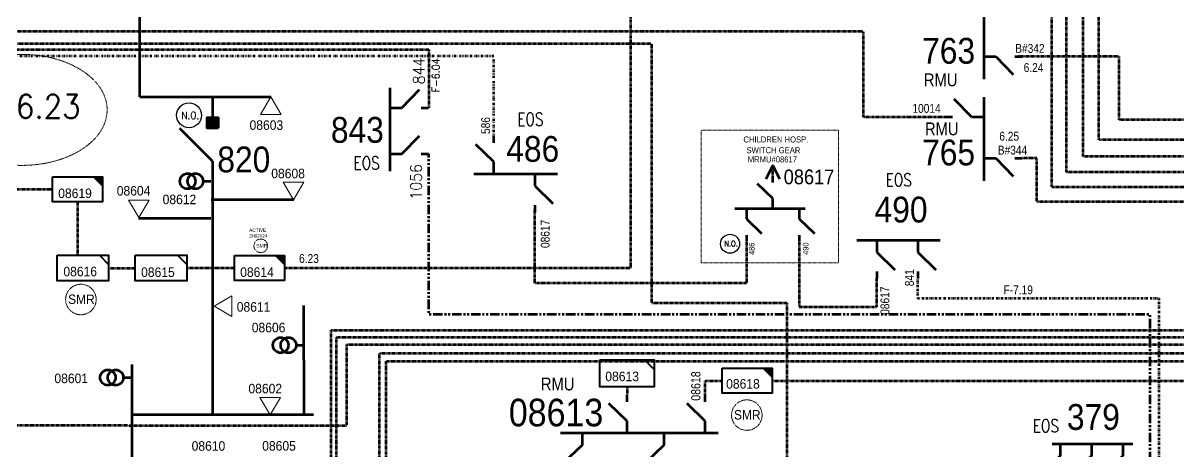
# Model space of a CAD drawing. Header units: metres. Extents: x 65984 to 144644, y -19036 to 23726.
# Drawn here: x 123070.7 to 123517.7, y 20728.6 to 20894.4 of the extents above; entities that cross this region are included whole.
import ezdxf
from ezdxf.enums import TextEntityAlignment as Align

# ---------------------------------------------------------------- set-up
doc = ezdxf.new("R2010")
doc.units = ezdxf.units.M
doc.header["$MEASUREMENT"] = 0
for name, pattern in [('( Phantom )', [2.5, 1.25, -0.25, 0.25, -0.25, 0.25, -0.25]), ('DGN Style 3', [0.013877, 0, -0.013877]), ('DGN Style 4', [1.6, 0.8, -0.4, 0, -0.4]), ('DGN Style 6', [1.9, 0.7, -0.4, 0, -0.4, 0, -0.4])]:
    doc.linetypes.add(name, pattern=pattern)
doc.layers.get('0').update_dxf_attribs({"color": 95, "lineweight": 40})
for name, color, linetype, lineweight in [('ABS', 7, 'Continuous', 40), ('ABS NUMBER', 112, 'Continuous', 30), ('d_eos', 111, 'Continuous', 40), ('d_eos no', 121, 'Continuous', 40), ('d_oh branch', 94, 'Continuous', 40), ('d_switch', 95, 'Continuous', 40), ('d_tf', 1, 'Continuous', 40), ('d_tf no', 6, 'Continuous', 40), ('d_tf_200', 1, 'Continuous', 40), ('d_ug cable', 95, 'Continuous', 40), ('d_ug main line', 95, 'Continuous', 40), ('d_unit sub', 7, 'Continuous', 40), ('FDR  2  19', 172, 'Continuous', 40), ('FDR  4  02', 126, 'Continuous', 40), ('fedr no', 95, 'Continuous', 40), ('Level 37', 7, 'Continuous', 0), ('O H MAIN FEEDER', 4, 'Continuous', 100), ('SW N O', 114, 'Continuous', 30)]:
    doc.layers.add(name, color=color, linetype=linetype, lineweight=lineweight)
doc.styles.add('NASKHF', font='naskhf.shx', dxfattribs={"height": 8})
doc.styles.add('Style-Arial', font='arial.ttf')
doc.styles.add('Style-ENGINEERING', font='ENGINEERING.shx')
doc.styles.add('Style-msdefault', font='msdefault.shx')
doc.styles.add('Style-STANDARD', font='STANDARD.shx')

# ---------------------------------------------------------------- blocks, each defined once
blk = doc.blocks.new('TFU_67')
at = {"layer": 'd_tf_200', "color": 251, "linetype": 'Continuous', "lineweight": 53}
blk.add_line((0, 10), (0, 0), dxfattribs=at)
for centre in [(0, 30), (0, 20)]:
    blk.add_circle(centre, 10, dxfattribs=at)
blk = doc.blocks.new('TF_8')
at = {"color": 0, "linetype": 'ByBlock', "lineweight": -2}
blk.add_line((6.3, 4.95), (9.9, 1.35), dxfattribs=at)
blk.add_3dface([(-10.1, 4.95), (9.9, 4.95), (9.9, -5.05), (-10.1, -5.05)], dxfattribs=at)
blk = doc.blocks.new('exist.us-1000kva')
at = {"color": 0, "linetype": 'ByBlock', "lineweight": -2, "flags": 128}
blk.add_lwpolyline([(39.99, 12.92), (32.8, 20), (40, 20)], close=True, dxfattribs=at)
at = {"color": 0, "linetype": 'ByBlock', "lineweight": -2, "extrusion": (0, 0, -1)}
blk.add_solid([(-39.99, 12.92), (-32.8, 20), (-40, 20)], dxfattribs=at)
at = {"color": 0, "linetype": 'ByBlock', "lineweight": -2, "xscale": 2, "yscale": 2}
blk.add_blockref('TF_8', (20.2, 10.1), dxfattribs=at)
blk = doc.blocks.new('*U825')
at = {"layer": 'd_eos', "color": 7, "linetype": 'Continuous', "lineweight": 211, "ltscale": 0.638341}
for p, q in [((7.46, 16.16), (7.46, -16.16)), ((-4.63, 8.42), (-7.46, 8.42)), ((2.81, 8.42), (-3.99, 1.41)), ((7.46, 8.42), (2.81, 8.42)), ((-4.63, -7.44), (-7.46, -7.44)), ((2.81, -7.44), (-3.98, -14.44)), ((7.46, -7.44), (2.81, -7.44))]:
    blk.add_line(p, q, dxfattribs=at)
blk = doc.blocks.new('*U930')
at = {"layer": 'd_eos', "color": 7, "linetype": 'Continuous', "lineweight": 211, "ltscale": 0.638341}
for p, q in [((-8.42, 12.09), (-8.42, 14.92)), ((-8.42, 4.65), (-15.42, 11.44)), ((-8.42, 0), (-8.42, 4.65)), ((-16.16, 0), (16.16, 0)), ((7.44, 0), (7.44, -4.65)), ((7.44, -4.65), (14.44, -11.45)), ((7.44, -12.1), (7.44, -14.92))]:
    blk.add_line(p, q, dxfattribs=at)
blk = doc.blocks.new('*U933')
at = {"layer": 'd_eos', "color": 251, "linetype": 'Continuous', "lineweight": 211, "ltscale": 0.638341}
for p, q in [((2.81, 10.59), (-3.99, 17.6)), ((7.46, 13.65), (7.46, -17.57)), ((-4.63, 10.59), (-7.46, 10.59)), ((7.46, 10.59), (2.81, 10.59)), ((2.81, -1.55), (-3.99, 5.45)), ((-4.63, -1.55), (-7.46, -1.55)), ((7.46, -1.55), (2.81, -1.55)), ((2.81, -13.69), (-3.99, -6.69)), ((-4.64, -13.69), (-7.46, -13.69)), ((7.46, -13.7), (2.81, -13.7))]:
    blk.add_line(p, q, dxfattribs=at)
blk = doc.blocks.new('ABS2_1_1')
at = {"color": 0, "linetype": 'ByBlock', "lineweight": -2, "ltscale": 500}
for q in [(-29900, 43500), (0, 0)]:
    blk.add_line((0, 13600), q, dxfattribs=at)
at = {"color": 0, "linetype": 'ByBlock', "lineweight": -2, "ltscale": 500, "flags": 128}
for points in [[(5000, 43600), (-5000, 43600), (-5000, 53600), (5000, 53600)], [(3791, 49653), (3791, 49653), (3791, 49653)]]:
    blk.add_lwpolyline(points, close=True, dxfattribs=at)
at = {"color": 0, "linetype": 'ByBlock', "lineweight": -2, "ltscale": 500}
for points in [[(5000, 43600), (-5000, 43600), (5000, 53600), (-5000, 53600)], [(3791, 49653), (3791, 49653), (3791, 49653)]]:
    blk.add_solid(points, dxfattribs=at)
blk = doc.blocks.new('*U1172')
at = {"layer": 'SW N O', "color": 3, "ltscale": 0.426762, "extrusion": (0, 0, -1)}
blk.add_circle((0, 0), 16.8, dxfattribs=at)
at = {"layer": 'SW N O', "color": 3, "extrusion": (0, 0, -1), "style": 'Style-STANDARD'}
blk.add_text('N.O.', height=9.6, rotation=180, dxfattribs=at).set_placement((-1.7, -0.2), align=Align.MIDDLE_CENTER)
blk = doc.blocks.new('*U1173')
at = {"layer": 'd_eos', "color": 7, "linetype": 'Continuous', "lineweight": 211, "ltscale": 0.588772}
for p, q in [((-4.65, 11.34), (-11.44, 18.34)), ((-12.09, 11.34), (-14.91, 11.34)), ((0, 11.34), (-4.65, 11.34)), ((0, 14.01), (0, -18.32)), ((0, -0.8), (4.65, -0.8)), ((4.65, -0.8), (11.45, -7.81)), ((12.1, -0.8), (14.92, -0.8)), ((-4.65, -12.95), (-11.44, -5.95)), ((-12.09, -12.95), (-14.92, -12.95)), ((0, -12.95), (-4.65, -12.95))]:
    blk.add_line(p, q, dxfattribs=at)
blk = doc.blocks.new('*U974')
at = {"layer": 'SW N O', "color": 3, "ltscale": 0.498271}
blk.add_circle((0, 0), 16.8, dxfattribs=at)
at = {"layer": 'SW N O', "color": 3, "style": 'Style-STANDARD'}
blk.add_text('N.O.', height=9.6, dxfattribs=at).set_placement((1.7, -0.2), align=Align.MIDDLE_CENTER)
blk = doc.blocks.new('TRA1_503')
at = {"layer": 'd_tf', "color": 251, "linetype": 'Continuous', "lineweight": 0, "ltscale": 0.000355616, "flags": 128}
blk.add_lwpolyline([(10, -17), (0, 0), (-10, -17)], close=True, dxfattribs=at)
blk = doc.blocks.new('TRA1_502')
at = {"layer": 'd_tf', "color": 251, "linetype": 'Continuous', "lineweight": 0, "ltscale": 0.000355616, "xscale": 1.000046564039523, "yscale": 1.000046564039523, "zscale": 1.000046564039523, "rotation": 180}
blk.add_blockref('TRA1_503', (0, 0), dxfattribs=at)
blk = doc.blocks.new('TRA1_505')
at = {"layer": 'd_tf', "color": 191, "linetype": 'Continuous', "lineweight": 0, "ltscale": 0.000355616, "flags": 128}
blk.add_lwpolyline([(10, -17), (0, 0), (-10, -17)], close=True, dxfattribs=at)
blk = doc.blocks.new('TRA1_504')
at = {"layer": 'd_tf', "color": 191, "linetype": 'Continuous', "lineweight": 0, "ltscale": 0.000355616, "xscale": 1.000046564039523, "yscale": 1.000046564039523, "zscale": 1.000046564039523, "rotation": 180}
blk.add_blockref('TRA1_505', (0, 0), dxfattribs=at)
blk = doc.blocks.new('*U3761')
at = {"layer": 'd_eos', "color": 7, "linetype": 'Continuous', "lineweight": 211, "ltscale": 0.638341}
for p, q in [((-8.41, 4.64), (-8.41, 7.46)), ((9.46, 4.64), (9.46, 7.46)), ((-8.41, -2.81), (-15.41, 3.99)), ((9.46, -2.81), (2.45, 3.99)), ((-8.4, -7.46), (-8.4, -2.81)), ((9.46, -7.46), (9.46, -2.81)), ((-16.15, -7.46), (16.17, -7.45))]:
    blk.add_line(p, q, dxfattribs=at)

msp = doc.modelspace()

# ---------------------------------------------------------------- linework, layer by layer
at = {"layer": 'd_eos', "color": 215, "linetype": 'Continuous', "lineweight": 211, "ltscale": 0.638341}
for p, q in [((123442.58, 20905.03), (123442.58, 20872.7)), ((123442.57, 20881.43), (123447.22, 20881.43)), ((123447.22, 20881.43), (123454.02, 20874.42)), ((123454.67, 20881.43), (123457.49, 20881.43))]:
    msp.add_line(p, q, dxfattribs=at)
at = {"layer": 'd_eos', "color": 251, "linetype": 'Continuous', "lineweight": 211, "ltscale": 0.638341}
for p, q in [((123442.58, 20865.64), (123442.58, 20833.31)), ((123437.93, 20857.89), (123431.13, 20864.89)), ((123430.48, 20857.89), (123427.66, 20857.89)), ((123442.58, 20857.89), (123437.93, 20857.89)), ((123442.57, 20842.03), (123447.22, 20842.03)), ((123447.22, 20842.03), (123454.02, 20835.03)), ((123454.67, 20842.03), (123457.49, 20842.03)), ((123304.47, 20747.65), (123304.47, 20750.47)), ((123334.71, 20747.67), (123334.71, 20750.49)), ((123304.47, 20740.2), (123297.47, 20747)), ((123334.71, 20740.22), (123327.71, 20747.02)), ((123334.7, 20735.57), (123334.71, 20740.22)), ((123304.47, 20735.55), (123304.47, 20740.2)), ((123339.82, 20735.57), (123278.72, 20735.56)), ((123287.07, 20735.56), (123287.07, 20730.91)), ((123318.72, 20735.56), (123318.73, 20730.91)), ((123287.07, 20730.91), (123280.06, 20724.12)), ((123318.73, 20730.91), (123311.73, 20724.11))]:
    msp.add_line(p, q, dxfattribs=at)
at = {"layer": 'd_oh branch', "color": 251, "linetype": 'Continuous', "lineweight": 100}
for p, q in [((123175.46, 20825.96), (123143.5, 20825.96)), ((123115.31, 20818.76), (123143.36, 20818.76)), ((123179.43, 20742.57), (123179.4, 20784.91))]:
    msp.add_line(p, q, dxfattribs=at)
at = {"layer": 'd_ug cable', "color": 191, "linetype": 'DGN Style 3', "lineweight": 100}
for p, q in [((123067.21, 20830.02), (123082.1, 20830.02)), ((123091.78, 20825.18), (123091.78, 20804.49)), ((123103.79, 20799.49), (123114.04, 20799.49)), ((123152.55, 20799.49), (123134.03, 20799.49))]:
    msp.add_line(p, q, dxfattribs=at)
at = {"layer": 'd_ug cable', "color": 1, "linetype": 'DGN Style 3', "lineweight": 100, "flags": 128}
msp.add_lwpolyline([(125032.35, 20415.58), (125032.35, 20842.68), (123481.11, 20842.68), (123481.11, 21082.09), (123311.53, 21082.09), (123311.53, 21102.6)], dxfattribs=at)
at = {"layer": 'd_ug cable', "color": 5, "linetype": 'DGN Style 3', "lineweight": 100, "flags": 128}
for points in [[(125051.96, 20415.58), (125051.96, 20849.17), (123487.2, 20849.17), (123487.2, 21093.05), (123265.34, 21093.05), (123265.34, 21085.6)], [(123017.7, 20738.68), (123195.95, 20738.42), (123195.95, 20769.92), (123376.06, 20769.92), (123376.06, 20769.92), (123649.51, 20769.92), (123649.51, 20777.41)]]:
    msp.add_lwpolyline(points, dxfattribs=at)
at = {"layer": 'd_ug cable', "color": 3, "linetype": 'DGN Style 3', "lineweight": 100, "flags": 128}
for points in [[(124993.64, 20415.29), (124993.64, 20836.57), (123474.63, 20836.57), (123474.63, 21073.13), (123366.38, 21073.13), (123366.38, 21064.34)], [(123143, 20648.64), (123208.64, 20648.64), (123208.64, 20733.58), (123208.64, 20733.58), (123208.64, 20766.46), (123548.82, 20766.46), (123548.82, 20810.36), (123680.08, 20810.36), (123680.08, 20877.57)]]:
    msp.add_lwpolyline(points, dxfattribs=at)
at = {"layer": 'd_ug cable', "color": 191, "linetype": 'DGN Style 3', "lineweight": 106, "flags": 128}
msp.add_lwpolyline([(122843, 20977.07), (122843, 20886.44), (123313.93, 20886.44), (123313.93, 20785.95), (123366.35, 20785.95), (123366.35, 20690.87)], dxfattribs=at)
at = {"layer": 'd_ug cable', "color": 57, "linetype": 'DGN Style 3', "lineweight": 106, "true_color": 0x7d8a21, "flags": 128}
msp.add_lwpolyline([(122567.55, 20936.85), (122626.04, 20936.85), (122626.04, 20884.12), (123227.81, 20884.12), (123227.81, 20861.61)], dxfattribs=at)
at = {"layer": 'd_ug cable', "color": 191, "linetype": 'DGN Style 3', "lineweight": 100, "flags": 128}
for points in [[(124650.97, 20416.19), (124650.97, 20830.84), (123468.9, 20830.84), (123468.9, 20935.23), (123456.08, 20935.23)], [(123427.66, 20919.37), (123305.88, 20919.37), (123305.88, 20906.42), (123305.88, 20906.42), (123305.88, 20799.49), (123171.92, 20799.49)]]:
    msp.add_lwpolyline(points, dxfattribs=at)
at = {"layer": 'd_ug cable', "color": 251, "linetype": 'DGN Style 3', "lineweight": 106, "flags": 128}
msp.add_lwpolyline([(123427.66, 20857.89), (123396.09, 20857.89), (123396.09, 20891.19), (122622.69, 20891.19), (122622.69, 20523.48), (122578.11, 20523.48)], dxfattribs=at)
at = {"layer": 'd_ug cable', "color": 30, "linetype": 'DGN Style 6', "lineweight": 140, "flags": 128}
msp.add_lwpolyline([(123252.93, 20850.13), (123252.93, 20881.56), (122561.12, 20881.56), (122561.12, 20868.11)], dxfattribs=at)
at = {"layer": 'd_ug cable', "color": 215, "linetype": 'DGN Style 3', "lineweight": 100, "flags": 128}
msp.add_lwpolyline([(124670.58, 20415.87), (124670.58, 20856.94), (123495, 20856.94), (123495, 20881.43), (123456.08, 20881.43)], dxfattribs=at)
at = {"layer": 'd_ug cable', "color": 7, "linetype": 'DGN Style 3', "lineweight": 100, "flags": 128}
msp.add_lwpolyline([(122870.82, 20447.7), (122870.82, 20505.92), (122986.43, 20505.92), (122986.43, 20600.69), (123192.05, 20600.69), (123192.05, 20772.44), (123192.06, 20772.44), (123192.06, 20772.7), (123545.37, 20772.7), (123545.37, 20815.77), (123641.6, 20815.77), (123641.6, 20877.57)], dxfattribs=at)
at = {"layer": 'd_ug cable', "color": 18, "linetype": 'DGN Style 3', "lineweight": 100, "flags": 128}
msp.add_lwpolyline([(123091.86, 20508.57), (123157.79, 20508.57), (123157.79, 20603.77), (123189.97, 20603.77), (123189.97, 20775.38), (123190, 20775.38), (123190, 20775.43), (123541.57, 20775.43), (123541.57, 20819.57), (123600.21, 20819.57), (123600.21, 20877.57)], dxfattribs=at)
at = {"layer": 'd_ug cable', "color": 57, "linetype": '( Phantom )', "lineweight": 106, "ltscale": 2.94, "true_color": 0x7d8a21, "flags": 128}
msp.add_lwpolyline([(124127.2, 20304.75), (124127.2, 20097.15), (123507.01, 20097.15), (123507.01, 20781.46), (123227.81, 20781.46), (123227.81, 20843.75)], dxfattribs=at)
at = {"layer": 'd_ug cable', "color": 251, "linetype": 'DGN Style 3', "lineweight": 100, "flags": 128}
for points in [[(124710.09, 20416.16), (124710.09, 20825.1), (123463.16, 20825.1), (123463.16, 20842.03), (123457.49, 20842.03)], [(123360.73, 20755.83), (123606.47, 20755.83), (123606.47, 20778.36)], [(123334.71, 20750.49), (123334.71, 20755.83), (123341.36, 20755.83)], [(123304.47, 20753.47), (123304.47, 20750.47)]]:
    msp.add_lwpolyline(points, dxfattribs=at)
at = {"layer": 'd_ug cable', "color": 30, "linetype": 'DGN Style 3', "lineweight": 140, "flags": 128}
msp.add_lwpolyline([(123350.7, 20809.88), (123350.7, 20793.62), (123268.79, 20793.62), (123268.79, 20822.42)], dxfattribs=at)
at = {"layer": 'd_ug cable', "color": 60, "linetype": 'DGN Style 3', "lineweight": 140, "flags": 128}
msp.add_lwpolyline([(123371.16, 20809.88), (123371.16, 20784.48), (123401.14, 20784.48), (123401.14, 20795.37)], dxfattribs=at)
at = {"layer": 'd_ug cable', "color": 6, "linetype": 'DGN Style 3', "lineweight": 100, "flags": 128}
msp.add_lwpolyline([(122944.1, 20496.84), (122990.27, 20496.84), (122990.27, 20598.03), (123211.27, 20598.03), (123211.27, 20730.87), (123211.27, 20730.87), (123211.27, 20763.35), (123692.55, 20763.35), (123692.55, 20776.77)], dxfattribs=at)
at = {"layer": 'd_ug cable', "color": 1, "linetype": 'DGN Style 3', "lineweight": 13}
msp.add_circle((123162.67, 20808.09), 2.63, dxfattribs=at)
at = {"layer": 'd_ug cable', "color": 2, "linetype": 'DGN Style 3', "lineweight": 13}
for centre in [(123093.05, 20787.29), (123350.85, 20742.51)]:
    msp.add_circle(centre, 5.91, dxfattribs=at)
at = {"layer": 'd_ug main line', "color": 60, "linetype": 'DGN Style 4', "lineweight": 140, "flags": 128}
msp.add_lwpolyline([(118699.08, 20085.49), (118699.08, 19955.46), (123510.56, 19955.46), (123510.56, 20787.74), (123417, 20787.74), (123417, 20795.37)], dxfattribs=at)
at = {"layer": 'FDR  2  19', "color": 60, "linetype": 'DGN Style 3', "lineweight": 53}
msp.add_line((123360.93, 20833.75), (123360.93, 20838.78), dxfattribs=at)
at = {"layer": 'FDR  2  19', "color": 60, "linetype": 'Continuous', "lineweight": 53, "flags": 128}
msp.add_lwpolyline([(123358.34, 20833.99), (123360.93, 20839.17), (123363.52, 20833.99)], dxfattribs=at)
at = {"layer": 'FDR  4  02', "color": 231, "linetype": 'DGN Style 3', "lineweight": 13, "flags": 128}
msp.add_lwpolyline([(123386.34, 20801.47), (123333.2, 20801.47), (123333.2, 20852.94), (123386.34, 20852.94)], close=True, dxfattribs=at)
at = {"layer": 'fedr no', "color": 82, "linetype": 'DGN Style 3', "lineweight": 13, "true_color": 0x1dc70e}
msp.add_ellipse((123070.18, 20860.76), major_axis=(33.02, 0), ratio=0.651175, dxfattribs=at)
at = {"layer": 'O H MAIN FEEDER', "color": 191, "lineweight": 211, "ltscale": 0.426762}
for p, q in [((123115.84, 20865.82), (123115.84, 20914.46)), ((123115.84, 20865.82), (123166.58, 20865.82)), ((123144.06, 20857.93), (123144.06, 20865.82))]:
    msp.add_line(p, q, dxfattribs=at)
at = {"layer": 'O H MAIN FEEDER', "color": 251, "lineweight": 211, "ltscale": 0.426762}
for p, q in [((123144.06, 20742.57), (123144.06, 20838.55)), ((123112.74, 20762.09), (123112.74, 20709.82)), ((123183.07, 20742.57), (123112.87, 20742.57))]:
    msp.add_line(p, q, dxfattribs=at)

# ---------------------------------------------------------------- block references
at = {"layer": 'ABS', "color": 251, "linetype": 'Continuous', "lineweight": 211, "ltscale": 0.697604, "xscale": 0.0004232189167298821, "yscale": 0.0004232189167298821, "zscale": 0.0003680335276451397, "rotation": 359.9999999999998}
msp.add_blockref('ABS2_1_1', (123144.02, 20835.19), dxfattribs=at)
at = {"layer": 'd_eos', "color": 7, "linetype": 'Continuous', "lineweight": 211, "ltscale": 0.638341}
for name, p, rotation in [('*U3761', (123220.11, 20853.21), 270), ('*U825', (123409.56, 20802.83), 90.00000000000001)]:
    msp.add_blockref(name, p, dxfattribs=dict(at, rotation=rotation))
msp.add_blockref('*U930', (123261.35, 20835.95), dxfattribs=at)
at = {"layer": 'd_eos', "color": 7, "linetype": 'Continuous', "lineweight": 211, "ltscale": 0.588772, "extrusion": (0, 0, -1), "xscale": 0.8425897173130017, "yscale": 0.8425897173130017, "zscale": 0.8425897173130017, "rotation": 90.00000000000004}
msp.add_blockref('*U1173', (-123361.61, 20822.45), dxfattribs=at)
at = {"layer": 'd_eos', "color": 251, "linetype": 'Continuous', "lineweight": 211, "ltscale": 0.638341, "rotation": 90.00000000000006}
msp.add_blockref('*U933', (123482.71, 20723.91), dxfattribs=at)
at = {"layer": 'd_tf', "color": 191, "linetype": 'Continuous', "lineweight": 0, "ltscale": 0.000355616, "xscale": 0.4, "yscale": 0.4, "zscale": 0.4, "rotation": 180}
msp.add_blockref('TRA1_504', (123166.57, 20865.82), dxfattribs=at)
at = {"layer": 'd_tf', "color": 251, "linetype": 'Continuous', "lineweight": 0, "ltscale": 0.000355616, "extrusion": (0, 0, -1), "xscale": 0.4, "yscale": 0.4, "zscale": 0.4}
for p, rotation in [((-123175.36, 20825.93), 359.9999999999999), ((-123144.66, 20784.66), 89.99999999999999)]:
    msp.add_blockref('TRA1_502', p, dxfattribs=dict(at, rotation=rotation))
at = {"layer": 'd_tf', "color": 251, "linetype": 'Continuous', "lineweight": 0, "ltscale": 0.000355616, "xscale": 0.4, "yscale": 0.4, "zscale": 0.4, "rotation": 359.9999999999999}
for p in [(123115.42, 20819.02), (123166.37, 20742.57)]:
    msp.add_blockref('TRA1_502', p, dxfattribs=at)
at = {"layer": 'd_tf_200', "color": 251, "linetype": 'Continuous', "lineweight": 53, "xscale": 0.3, "yscale": 0.3, "zscale": 0.3, "rotation": 89.9999999999999}
for p in [(123143.36, 20833.12), (123179.4, 20769.61), (123112.47, 20757.05)]:
    msp.add_blockref('TFU_67', p, dxfattribs=at)
at = {"layer": 'd_unit sub', "color": 191, "linetype": 'Continuous', "lineweight": 40}
for name, p, xscale, yscale, zscale in [('exist.us-1000kva', (123082.1, 20825.18), 0.4841668605426701, 0.4841668605426701, 0.4841668605426701), ('TF_8', (123093.89, 20799.54), 0.999671859597321, 0.999671859597321, 0.2499179648993302), ('TF_8', (123124.13, 20799.54), 0.999671859597321, 0.999671859597321, 0.2499179648993302)]:
    msp.add_blockref(name, p, dxfattribs=dict(at, xscale=xscale, yscale=yscale, zscale=zscale))
at = {"layer": 'd_unit sub', "color": 2, "linetype": 'Continuous', "lineweight": 40, "xscale": 0.4841668605426701, "yscale": 0.4841668605426701, "zscale": 0.4841668605426701}
msp.add_blockref('exist.us-1000kva', (123152.55, 20794.65), dxfattribs=at)
at = {"layer": 'd_unit sub', "color": 251, "linetype": 'Continuous', "lineweight": 40}
for name, p, xscale, yscale, zscale in [('TF_8', (123304.58, 20758.77), 1.050783347005979, 1.050783347005979, 0.2499179648993302), ('exist.us-1000kva', (123341.36, 20750.99), 0.4841668605426701, 0.4841668605426701, 0.4841668605426701)]:
    msp.add_blockref(name, p, dxfattribs=dict(at, xscale=xscale, yscale=yscale, zscale=zscale))
at = {"layer": 'SW N O', "color": 3, "xscale": 0.2867731251001515, "yscale": 0.2867731251001515, "zscale": 0.2867731251001515}
msp.add_blockref('*U974', (123134.91, 20858.66), dxfattribs=at)
at = {"layer": 'SW N O', "color": 3, "extrusion": (0, 0, -1), "xscale": 0.2191020853038338, "yscale": 0.2191020853038338, "zscale": 0.2191020853038338, "rotation": 180}
msp.add_blockref('*U1172', (-123344.36, 20808.89), dxfattribs=at)

# ---------------------------------------------------------------- texts
at = {"layer": 'ABS NUMBER', "color": 251, "lineweight": 140, "style": 'Style-Arial', "width": 0.88}
msp.add_text('820', height=10, dxfattribs=at).set_placement((123145.86, 20846.56), align=Align.TOP_LEFT)
at = {"layer": 'd_eos no', "color": 7, "linetype": 'Continuous', "lineweight": 140, "style": 'Style-Arial', "width": 0.88}
for s, height, p in [('843', 10, (123189.83, 20858.01)), ('486', 10, (123257.72, 20850.64)), ('08617', 5.729, (123365.14, 20837.66)), ('490', 10, (123400.32, 20827.13)), ('08613', 10.695, (123258.72, 20748.85)), ('379', 10, (123474.77, 20746.78))]:
    msp.add_text(s, height=height, dxfattribs=at).set_placement(p, align=Align.TOP_LEFT)
at = {"layer": 'd_switch', "color": 191, "linetype": 'Continuous', "lineweight": 30, "style": 'Style-ENGINEERING', "width": 0.857143}
msp.add_text('586', height=3.43, rotation=90, dxfattribs=at).set_placement((123248.02, 20851.42), align=Align.TOP_LEFT)
at = {"layer": 'd_switch', "color": 30, "linetype": 'Continuous', "lineweight": 30, "style": 'Style-ENGINEERING', "width": 0.857143}
msp.add_text('08617', height=3.43, rotation=90, dxfattribs=at).set_placement((123271.08, 20807.25), align=Align.TOP_LEFT)
at = {"layer": 'd_switch', "color": 2, "linetype": 'Continuous', "lineweight": 30, "style": 'Style-ENGINEERING', "width": 0.857143}
msp.add_text('486', height=2.167, rotation=90, dxfattribs=at).set_placement((123351.68, 20804.59), align=Align.TOP_LEFT)
at = {"layer": 'd_switch', "color": 60, "linetype": 'Continuous', "lineweight": 30, "style": 'Style-ENGINEERING', "width": 0.857143}
for s, height, p in [('490', 2.167, (123372.57, 20804.66)), ('841', 3.43, (123412.11, 20792.44)), ('08617', 3.43, (123402.61, 20781.36))]:
    msp.add_text(s, height=height, rotation=90, dxfattribs=at).set_placement(p, align=Align.TOP_LEFT)
msp.add_text('F-7.19', height=3.43, dxfattribs=at).set_placement((123450.24, 20789.31))
at = {"layer": 'd_switch', "color": 251, "linetype": 'Continuous', "lineweight": 30, "style": 'Style-msdefault', "width": 0.857143}
msp.add_text('08618', height=3.576, rotation=89.9607, dxfattribs=at).set_placement((123329.31, 20748.07), align=Align.TOP_LEFT)
at = {"layer": 'd_switch', "color": 215, "linetype": 'Continuous', "lineweight": 30, "char_height": 3.43, "width": 1.9233, "attachment_point": 3, "style": 'NASKHF'}
for s, insert in [('\\FENGINEERING;\\H1x;\\W0.857143;B#342', (123466.14, 20886.3)), ('\\FENGINEERING;\\H1x;\\W0.857143;6.24', (123465.68, 20878.86))]:
    msp.add_mtext(s, dxfattribs=dict(at, insert=insert))
at = {"layer": 'd_switch', "color": 251, "linetype": 'Continuous', "lineweight": 30, "char_height": 3.43, "width": 1.9233, "attachment_point": 3, "style": 'NASKHF'}
for s, insert in [('\\FENGINEERING;\\H1x;\\W0.857143;6.25', (123456.26, 20852.27)), ('\\FENGINEERING;\\H1x;\\W0.857143;B#344', (123459.4, 20846.9))]:
    msp.add_mtext(s, dxfattribs=dict(at, insert=insert))
at = {"layer": 'd_switch', "color": 191, "linetype": 'Continuous', "lineweight": 30, "insert": (123185.17, 20801.41), "char_height": 3.43, "width": 1.9233, "attachment_point": 9, "style": 'NASKHF'}
msp.add_mtext('\\FENGINEERING;\\H1x;\\W0.857143;6.23', dxfattribs=at)
at = {"layer": 'd_tf no', "color": 191, "linetype": 'Continuous', "lineweight": 40, "style": 'Style-msdefault', "width": 0.945946}
for s, p in [('08603', (123158.34, 20856.72)), ('08619', (123084.27, 20830.29)), ('08616', (123086.27, 20799.99)), ('08615', (123116.36, 20799.73))]:
    msp.add_text(s, height=3.7, dxfattribs=at).set_placement(p, align=Align.TOP_LEFT)
at = {"layer": 'd_tf no', "color": 60, "lineweight": 40, "style": 'Style-msdefault', "width": 0.945946}
for s, height, p in [('CHILDREN HOSP.', 2.3378, (123349.53, 20850.47)), ('SWITCH GEAR', 2.3378, (123350.73, 20846.31)), ('MRMU#08617', 2.338, (123351.23, 20842.74))]:
    msp.add_text(s, height=height, dxfattribs=at).set_placement(p, align=Align.TOP_LEFT)
at = {"layer": 'd_tf no', "color": 251, "linetype": 'Continuous', "lineweight": 40, "style": 'Style-msdefault', "width": 0.945946}
for s, p in [('08608', (123166.75, 20837.98)), ('08604', (123106.93, 20831.27)), ('08612', (123124.69, 20827.92)), ('08606', (123159.2, 20778.28)), ('08601', (123082.79, 20758.59)), ('08613', (123296.08, 20759.35)), ('08602', (123157.91, 20754.63)), ('08618', (123342.86, 20756.47)), ('08610', (123135.92, 20732.4)), ('08605', (123163.24, 20732.44))]:
    msp.add_text(s, height=3.7, dxfattribs=at).set_placement(p, align=Align.TOP_LEFT)
at = {"layer": 'd_tf no', "color": 121, "linetype": 'Continuous', "lineweight": 40, "style": 'Style-msdefault', "width": 0.945946}
msp.add_text('08614', height=3.7, dxfattribs=at).set_placement((123154.72, 20799.75), align=Align.TOP_LEFT)
at = {"layer": 'd_tf no', "color": 1, "linetype": 'Continuous', "lineweight": 40, "style": 'Style-msdefault', "width": 0.945946}
for p in [(123088.1, 20789.22), (123345.9, 20744.45)]:
    msp.add_text('SMR', height=3.655, dxfattribs=at).set_placement(p, align=Align.TOP_LEFT)
at = {"layer": 'd_tf no', "color": 251, "linetype": 'Continuous', "lineweight": 40, "style": 'Style-msdefault', "width": 0.945946}
msp.add_text('08611', height=3.7, dxfattribs=at).set_placement((123166.4, 20786.28), align=Align.TOP_RIGHT)
at = {"layer": 'd_tf no', "color": 121, "linetype": 'Continuous', "lineweight": 40, "insert": (123158.22, 20814.83), "char_height": 1.323, "attachment_point": 1, "style": 'NASKHF'}
msp.add_mtext('\\Fmsdefault;\\H1x;\\W0.945946;ACTIVE\\P2/4/2024\\P', dxfattribs=at)
at = {"layer": 'd_tf no', "color": 2, "lineweight": 13, "insert": (123160.94, 20808.76), "char_height": 1.358, "attachment_point": 1, "style": 'NASKHF'}
msp.add_mtext('\\Fmsdefault;\\H1x;\\W0.925;SMR\\P', dxfattribs=at)
at = {"layer": 'fedr no', "color": 6, "linetype": 'Continuous', "lineweight": 40, "attachment_point": 5, "rotation": 90, "style": 'Style-STANDARD'}
for s, insert, char_height in [('844', (123223.92, 20875.84), 4.426), ('F-6.04', (123230.45, 20874.15), 2.971), ('1056', (123222.8, 20832.88), 4.426)]:
    msp.add_mtext(s, dxfattribs=dict(at, insert=insert, char_height=char_height))
at = {"layer": 'fedr no', "color": 6, "linetype": 'Continuous', "lineweight": 40, "insert": (123072.54, 20862.08), "char_height": 9.172, "attachment_point": 5, "style": 'Style-STANDARD'}
msp.add_mtext('F-6.23', dxfattribs=at)
at = {"layer": 'Level 37', "color": 7, "linetype": 'Continuous', "lineweight": 120, "style": 'Style-Arial', "width": 0.88}
msp.add_text('763', height=10, dxfattribs=at).set_placement((123439.23, 20878.65), align=Align.RIGHT)
at = {"layer": 'Level 37', "color": 7, "linetype": 'Continuous', "lineweight": 53, "width": 0.854701}
for s, style, p in [('RMU', 'Style-msdefault', (123425.91, 20872.4)), ('EOS', 'Style-STANDARD', (123267.08, 20857.14)), ('EOS', 'Style-STANDARD', (123203.66, 20840.2)), ('EOS', 'Style-STANDARD', (123409.69, 20833.64)), ('RMU', 'Style-msdefault', (123277.62, 20754.56)), ('EOS', 'Style-STANDARD', (123466.64, 20738.36))]:
    msp.add_text(s, height=4.993, dxfattribs=dict(at, style=style)).set_placement(p, align=Align.MIDDLE_CENTER)
at = {"layer": 'Level 37', "color": 251, "linetype": 'Continuous', "lineweight": 53, "style": 'Style-msdefault', "width": 0.854701}
msp.add_text('RMU', height=4.993, dxfattribs=at).set_placement((123426.32, 20853.4), align=Align.MIDDLE_CENTER)
at = {"layer": 'Level 37', "color": 251, "linetype": 'Continuous', "lineweight": 120, "style": 'Style-Arial', "width": 0.88}
msp.add_text('765', height=10, dxfattribs=at).set_placement((123439.23, 20839.26), align=Align.RIGHT)
at = {"layer": 'Level 37', "color": 251, "linetype": 'Continuous', "lineweight": 30, "insert": (123414.97, 20863.05), "char_height": 3.43, "attachment_point": 1, "style": 'NASKHF'}
msp.add_mtext('\\FENGINEERING;\\H1x;\\W0.857143;10014', dxfattribs=at)

doc.saveas('drawing.dxf')
